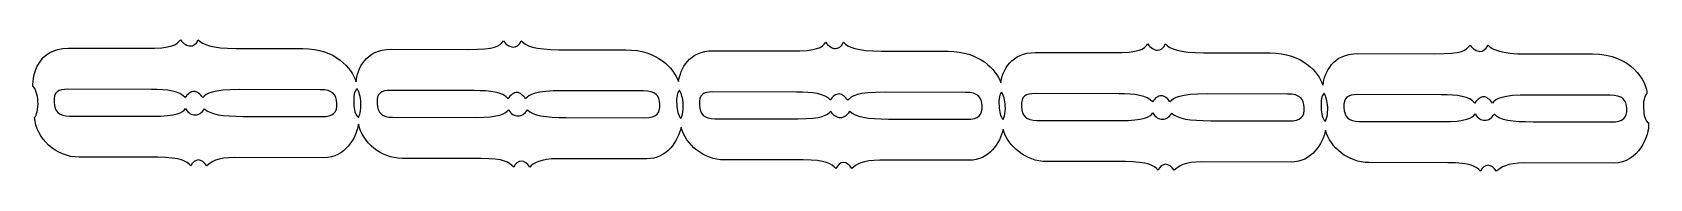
# Model space of a CAD drawing. Header units: centimetres. Extents: x -10 to 8.7, y 11.9 to 13.4.
import ezdxf

# ---------------------------------------------------------------- set-up
doc = ezdxf.new("R2010")
doc.units = ezdxf.units.CM
doc.header["$MEASUREMENT"] = 0
doc.layers.add('Layer 1', color=7, linetype='Continuous')

msp = doc.modelspace()

# ---------------------------------------------------------------- linework, layer by layer
at = {"layer": 'Layer 1', "color": 36}
for points, knots in [([(-8.30027, 13.39076), (-8.35073, 13.33029), (-8.38284, 13.29073), (-8.71009, 13.29142), (-8.71009, 13.29142), (-8.71009, 13.29142), (-9.59856, 13.29263), (-9.59856, 13.29263), (-9.59856, 13.29263), (-9.94535, 13.29337), (-10.01194, 12.98079), (-10.0051, 12.85411), (-10.0051, 12.85411), (-9.97461, 12.83202), (-9.95164, 12.75986), (-9.94718, 12.67725), (-9.94718, 12.67725), (-9.9451, 12.6387), (-9.94794, 12.59519), (-9.95592, 12.56217), (-9.95592, 12.56217), (-9.9642, 12.53465), (-9.97137, 12.50653), (-9.98543, 12.49554), (-9.98543, 12.49554), (-9.97265, 12.25872), (-9.74043, 12.03821), (-9.4718, 12.03764), (-9.4718, 12.03764), (-9.4718, 12.03764), (-8.56037, 12.03643), (-8.56037, 12.03643), (-8.56037, 12.03643), (-8.29174, 12.03586), (-8.23297, 11.99228), (-8.18115, 11.9371), (-8.18115, 11.9371), (-8.16399, 11.98112), (-8.12792, 12.00622), (-8.09373, 12.00615), (-8.09373, 12.00615), (-8.05954, 12.00607), (-8.02436, 11.98121), (-7.99756, 11.9371), (-7.99756, 11.9371), (-7.95109, 11.98105), (-7.87652, 12.03443), (-7.67626, 12.03401), (-7.67626, 12.03401), (-7.67626, 12.03401), (-6.64353, 12.03158), (-6.64353, 12.03158), (-6.64353, 12.03158), (-6.40003, 12.03107), (-6.27114, 12.25953), (-6.24465, 12.4168), (-6.24465, 12.4168), (-6.19706, 12.20668), (-5.98424, 12.02483), (-5.74085, 12.02432), (-5.74085, 12.02432), (-5.74085, 12.02432), (-4.82942, 12.0231), (-4.82942, 12.0231), (-4.82942, 12.0231), (-4.56079, 12.02254), (-4.50311, 11.97895), (-4.4513, 11.92377), (-4.4513, 11.92377), (-4.43414, 11.96779), (-4.39806, 11.99289), (-4.36387, 11.99282), (-4.36387, 11.99282), (-4.32968, 11.99275), (-4.29341, 11.96788), (-4.26661, 11.92377), (-4.26661, 11.92377), (-4.22015, 11.96773), (-4.14557, 12.02111), (-3.94532, 12.02068), (-3.94532, 12.02068), (-3.94532, 12.02068), (-2.91258, 12.01947), (-2.91258, 12.01947), (-2.91258, 12.01947), (-2.68021, 12.01898), (-2.55232, 12.2272), (-2.51807, 12.38289), (-2.51807, 12.38289), (-2.46322, 12.17997), (-2.25447, 12.00786), (-2.01755, 12.00736), (-2.01755, 12.00736), (-2.01755, 12.00736), (-1.10612, 12.00615), (-1.10612, 12.00615), (-1.10612, 12.00615), (-0.83749, 12.00558), (-0.77982, 11.96199), (-0.728, 11.90681), (-0.728, 11.90681), (-0.71084, 11.95083), (-0.67476, 11.97593), (-0.64058, 11.97586), (-0.64058, 11.97586), (-0.60639, 11.97579), (-0.57011, 11.95092), (-0.54331, 11.90681), (-0.54331, 11.90681), (-0.49685, 11.95077), (-0.42227, 12.00415), (-0.22202, 12.00372), (-0.22202, 12.00372), (-0.22202, 12.00372), (0.81071, 12.00251), (0.81071, 12.00251), (0.81071, 12.00251), (1.03951, 12.00203), (1.16756, 12.20384), (1.20413, 12.35866), (1.20413, 12.35866), (1.26095, 12.15785), (1.46851, 11.98847), (1.70356, 11.98797), (1.70356, 11.98797), (1.70356, 11.98797), (2.61499, 11.98676), (2.61499, 11.98676), (2.61499, 11.98676), (2.88362, 11.98619), (2.94129, 11.94261), (2.99311, 11.88743), (2.99311, 11.88743), (3.01027, 11.93145), (3.04635, 11.95655), (3.08054, 11.95648), (3.08054, 11.95648), (3.11473, 11.95641), (3.151, 11.93154), (3.1778, 11.88743), (3.1778, 11.88743), (3.22426, 11.93139), (3.29884, 11.98476), (3.49909, 11.98434), (3.49909, 11.98434), (3.49909, 11.98434), (4.53182, 11.98192), (4.53182, 11.98192), (4.53182, 11.98192), (4.76596, 11.98142), (4.89435, 12.19292), (4.92743, 12.34897), (4.92743, 12.34897), (4.98318, 12.14701), (5.19188, 11.97636), (5.42795, 11.97586), (5.42795, 11.97586), (5.42795, 11.97586), (6.33938, 11.97465), (6.33938, 11.97465), (6.33938, 11.97465), (6.60801, 11.97408), (6.66678, 11.9305), (6.71859, 11.87532), (6.71859, 11.87532), (6.73575, 11.91934), (6.77183, 11.94444), (6.80602, 11.94436), (6.80602, 11.94436), (6.84021, 11.94429), (6.87539, 11.91943), (6.90219, 11.87532), (6.90219, 11.87532), (6.94865, 11.91927), (7.02323, 11.97265), (7.22348, 11.97223), (7.22348, 11.97223), (7.22348, 11.97223), (8.25622, 11.9698), (8.25622, 11.9698), (8.25622, 11.9698), (8.54439, 11.96919), (8.67208, 12.28935), (8.65947, 12.43255), (8.65947, 12.43255), (8.61403, 12.46018), (8.60571, 12.52141), (8.60155, 12.59851), (8.60155, 12.59851), (8.59947, 12.63706), (8.59903, 12.66724), (8.60702, 12.70027), (8.60702, 12.70027), (8.61041, 12.72779), (8.62225, 12.75163), (8.64089, 12.76811), (8.64089, 12.76811), (8.63805, 12.91129), (8.46186, 13.22506), (8.01251, 13.22601), (8.01251, 13.22601), (8.01251, 13.22601), (7.24097, 13.22722), (7.24097, 13.22722), (7.24097, 13.22722), (6.96257, 13.22781), (6.85186, 13.27381), (6.80493, 13.32898), (6.80493, 13.32898), (6.77859, 13.27396), (6.74513, 13.25622), (6.71094, 13.25629), (6.71094, 13.25629), (6.67675, 13.25637), (6.62627, 13.28486), (6.59947, 13.32898), (6.59947, 13.32898), (6.54902, 13.26851), (6.5169, 13.22895), (6.18966, 13.22964), (6.18966, 13.22964), (6.18966, 13.22964), (5.30118, 13.23085), (5.30118, 13.23085), (5.30118, 13.23085), (5.01103, 13.23147), (4.9169, 13.01318), (4.89793, 12.86744), (4.89793, 12.86744), (4.84358, 13.02271), (4.65987, 13.23734), (4.28812, 13.23812), (4.28812, 13.23812), (4.28812, 13.23812), (3.51658, 13.23933), (3.51658, 13.23933), (3.51658, 13.23933), (3.23818, 13.23992), (3.12747, 13.28592), (3.08054, 13.34109), (3.08054, 13.34109), (3.0542, 13.28608), (3.02074, 13.26955), (2.98655, 13.26962), (2.98655, 13.26962), (2.95236, 13.26969), (2.90188, 13.29698), (2.87508, 13.34109), (2.87508, 13.34109), (2.82463, 13.28062), (2.79142, 13.24106), (2.46418, 13.24176), (2.46418, 13.24176), (2.46418, 13.24176), (1.57679, 13.24297), (1.57679, 13.24297), (1.57679, 13.24297), (1.29732, 13.24356), (1.19948, 13.04049), (1.17572, 12.8953), (1.17572, 12.8953), (1.11774, 13.04981), (0.93211, 13.25673), (0.56701, 13.2575), (0.56701, 13.2575), (0.56701, 13.2575), (-0.20453, 13.25872), (-0.20453, 13.25872), (-0.20453, 13.25872), (-0.48294, 13.2593), (-0.59364, 13.3053), (-0.64058, 13.36047), (-0.64058, 13.36047), (-0.66691, 13.30546), (-0.70037, 13.28893), (-0.73456, 13.289), (-0.73456, 13.289), (-0.76875, 13.28907), (-0.81923, 13.31636), (-0.84603, 13.36047), (-0.84603, 13.36047), (-0.89649, 13.3), (-0.92969, 13.26045), (-1.25694, 13.26114), (-1.25694, 13.26114), (-1.25694, 13.26114), (-2.14432, 13.26356), (-2.14432, 13.26356), (-2.14432, 13.26356), (-2.42925, 13.26416), (-2.52516, 13.05303), (-2.54648, 12.90741), (-2.54648, 12.90741), (-2.60226, 13.06242), (-2.78713, 13.27368), (-3.15629, 13.27446), (-3.15629, 13.27446), (-3.15629, 13.27446), (-3.92783, 13.27568), (-3.92783, 13.27568), (-3.92783, 13.27568), (-4.20623, 13.27626), (-4.31694, 13.32226), (-4.36387, 13.37743), (-4.36387, 13.37743), (-4.39021, 13.32242), (-4.42367, 13.30589), (-4.45786, 13.30596), (-4.45786, 13.30596), (-4.49205, 13.30603), (-4.54253, 13.33332), (-4.56933, 13.37743), (-4.56933, 13.37743), (-4.61978, 13.31696), (-4.65299, 13.2774), (-4.98023, 13.2781), (-4.98023, 13.2781), (-4.98023, 13.2781), (-5.86762, 13.28052), (-5.86762, 13.28052), (-5.86762, 13.28052), (-6.16541, 13.28115), (-6.25647, 13.05041), (-6.27197, 12.90499), (-6.27197, 12.90499), (-6.32101, 13.06091), (-6.506, 13.28698), (-6.88723, 13.28779), (-6.88723, 13.28779), (-6.88723, 13.28779), (-7.65878, 13.289), (-7.65878, 13.289), (-7.65878, 13.289), (-7.93718, 13.28959), (-8.04789, 13.33559), (-8.09482, 13.39076), (-8.09482, 13.39076), (-8.12115, 13.33574), (-8.15352, 13.318), (-8.18771, 13.31807), (-8.18771, 13.31807), (-8.2219, 13.31815), (-8.27347, 13.34664), (-8.30027, 13.39076)], [0, 0, 0, 0, 0.01149425, 0.01149425, 0.01149425, 0.01149425, 0.02298851, 0.02298851, 0.02298851, 0.02298851, 0.03448276, 0.03448276, 0.03448276, 0.03448276, 0.04597701, 0.04597701, 0.04597701, 0.04597701, 0.05747126, 0.05747126, 0.05747126, 0.05747126, 0.06896552, 0.06896552, 0.06896552, 0.06896552, 0.08045977, 0.08045977, 0.08045977, 0.08045977, 0.09195402, 0.09195402, 0.09195402, 0.09195402, 0.10344828, 0.10344828, 0.10344828, 0.10344828, 0.11494253, 0.11494253, 0.11494253, 0.11494253, 0.12643678, 0.12643678, 0.12643678, 0.12643678, 0.13793103, 0.13793103, 0.13793103, 0.13793103, 0.14942529, 0.14942529, 0.14942529, 0.14942529, 0.16091954, 0.16091954, 0.16091954, 0.16091954, 0.17241379, 0.17241379, 0.17241379, 0.17241379, 0.18390805, 0.18390805, 0.18390805, 0.18390805, 0.1954023, 0.1954023, 0.1954023, 0.1954023, 0.20689655, 0.20689655, 0.20689655, 0.20689655, 0.2183908, 0.2183908, 0.2183908, 0.2183908, 0.22988506, 0.22988506, 0.22988506, 0.22988506, 0.24137931, 0.24137931, 0.24137931, 0.24137931, 0.25287356, 0.25287356, 0.25287356, 0.25287356, 0.26436782, 0.26436782, 0.26436782, 0.26436782, 0.27586207, 0.27586207, 0.27586207, 0.27586207, 0.28735632, 0.28735632, 0.28735632, 0.28735632, 0.29885057, 0.29885057, 0.29885057, 0.29885057, 0.31034483, 0.31034483, 0.31034483, 0.31034483, 0.32183908, 0.32183908, 0.32183908, 0.32183908, 0.33333333, 0.33333333, 0.33333333, 0.33333333, 0.34482759, 0.34482759, 0.34482759, 0.34482759, 0.35632184, 0.35632184, 0.35632184, 0.35632184, 0.36781609, 0.36781609, 0.36781609, 0.36781609, 0.37931034, 0.37931034, 0.37931034, 0.37931034, 0.3908046, 0.3908046, 0.3908046, 0.3908046, 0.40229885, 0.40229885, 0.40229885, 0.40229885, 0.4137931, 0.4137931, 0.4137931, 0.4137931, 0.42528736, 0.42528736, 0.42528736, 0.42528736, 0.43678161, 0.43678161, 0.43678161, 0.43678161, 0.44827586, 0.44827586, 0.44827586, 0.44827586, 0.45977011, 0.45977011, 0.45977011, 0.45977011, 0.47126437, 0.47126437, 0.47126437, 0.47126437, 0.48275862, 0.48275862, 0.48275862, 0.48275862, 0.49425287, 0.49425287, 0.49425287, 0.49425287, 0.50574713, 0.50574713, 0.50574713, 0.50574713, 0.51724138, 0.51724138, 0.51724138, 0.51724138, 0.52873563, 0.52873563, 0.52873563, 0.52873563, 0.54022989, 0.54022989, 0.54022989, 0.54022989, 0.55172414, 0.55172414, 0.55172414, 0.55172414, 0.56321839, 0.56321839, 0.56321839, 0.56321839, 0.57471264, 0.57471264, 0.57471264, 0.57471264, 0.5862069, 0.5862069, 0.5862069, 0.5862069, 0.59770115, 0.59770115, 0.59770115, 0.59770115, 0.6091954, 0.6091954, 0.6091954, 0.6091954, 0.62068966, 0.62068966, 0.62068966, 0.62068966, 0.63218391, 0.63218391, 0.63218391, 0.63218391, 0.64367816, 0.64367816, 0.64367816, 0.64367816, 0.65517241, 0.65517241, 0.65517241, 0.65517241, 0.66666667, 0.66666667, 0.66666667, 0.66666667, 0.67816092, 0.67816092, 0.67816092, 0.67816092, 0.68965517, 0.68965517, 0.68965517, 0.68965517, 0.70114943, 0.70114943, 0.70114943, 0.70114943, 0.71264368, 0.71264368, 0.71264368, 0.71264368, 0.72413793, 0.72413793, 0.72413793, 0.72413793, 0.73563218, 0.73563218, 0.73563218, 0.73563218, 0.74712644, 0.74712644, 0.74712644, 0.74712644, 0.75862069, 0.75862069, 0.75862069, 0.75862069, 0.77011494, 0.77011494, 0.77011494, 0.77011494, 0.7816092, 0.7816092, 0.7816092, 0.7816092, 0.79310345, 0.79310345, 0.79310345, 0.79310345, 0.8045977, 0.8045977, 0.8045977, 0.8045977, 0.81609195, 0.81609195, 0.81609195, 0.81609195, 0.82758621, 0.82758621, 0.82758621, 0.82758621, 0.83908046, 0.83908046, 0.83908046, 0.83908046, 0.85057471, 0.85057471, 0.85057471, 0.85057471, 0.86206897, 0.86206897, 0.86206897, 0.86206897, 0.87356322, 0.87356322, 0.87356322, 0.87356322, 0.88505747, 0.88505747, 0.88505747, 0.88505747, 0.89655172, 0.89655172, 0.89655172, 0.89655172, 0.90804598, 0.90804598, 0.90804598, 0.90804598, 0.91954023, 0.91954023, 0.91954023, 0.91954023, 0.93103448, 0.93103448, 0.93103448, 0.93103448, 0.94252874, 0.94252874, 0.94252874, 0.94252874, 0.95402299, 0.95402299, 0.95402299, 0.95402299, 0.96551724, 0.96551724, 0.96551724, 0.96551724, 0.97701149, 0.97701149, 0.97701149, 0.97701149, 1, 1, 1, 1]), ([(-9.60294, 12.8202), (-9.60294, 12.8202), (-8.63577, 12.81777), (-8.63577, 12.81777), (-8.63577, 12.81777), (-8.45017, 12.81738), (-8.3084, 12.80051), (-8.24563, 12.72328), (-8.24563, 12.72328), (-8.22359, 12.76729), (-8.17928, 12.79483), (-8.14509, 12.79476), (-8.14509, 12.79476), (-8.1109, 12.79468), (-8.06996, 12.76189), (-8.04346, 12.72328), (-8.04346, 12.72328), (-8.00217, 12.77276), (-7.93633, 12.81603), (-7.61397, 12.81535), (-7.61397, 12.81535), (-7.61397, 12.81535), (-6.68615, 12.81414), (-6.68615, 12.81414), (-6.68615, 12.81414), (-6.53963, 12.81383), (-6.49807, 12.75943), (-6.49272, 12.66029), (-6.49272, 12.66029), (-6.48707, 12.55565), (-6.53191, 12.50495), (-6.66867, 12.50524), (-6.66867, 12.50524), (-6.66867, 12.50524), (-7.57463, 12.50766), (-7.57463, 12.50766), (-7.57463, 12.50766), (-7.81396, 12.50816), (-7.96431, 12.52988), (-8.0216, 12.59609), (-8.0216, 12.59609), (-8.05311, 12.54659), (-8.09181, 12.52453), (-8.13088, 12.52462), (-8.13088, 12.52462), (-8.16996, 12.5247), (-8.21526, 12.54768), (-8.24235, 12.5973), (-8.24235, 12.5973), (-8.27905, 12.55332), (-8.34047, 12.50827), (-8.62375, 12.50887), (-8.62375, 12.50887), (-8.62375, 12.50887), (-9.58217, 12.51129), (-9.58217, 12.51129), (-9.58217, 12.51129), (-9.70428, 12.51155), (-9.75406, 12.55675), (-9.7603, 12.67241), (-9.7603, 12.67241), (-9.76655, 12.78807), (-9.71527, 12.82043), (-9.60294, 12.8202)], [0, 0, 0, 0, 0.05882353, 0.05882353, 0.05882353, 0.05882353, 0.11764706, 0.11764706, 0.11764706, 0.11764706, 0.17647059, 0.17647059, 0.17647059, 0.17647059, 0.23529412, 0.23529412, 0.23529412, 0.23529412, 0.29411765, 0.29411765, 0.29411765, 0.29411765, 0.35294118, 0.35294118, 0.35294118, 0.35294118, 0.41176471, 0.41176471, 0.41176471, 0.41176471, 0.47058824, 0.47058824, 0.47058824, 0.47058824, 0.52941176, 0.52941176, 0.52941176, 0.52941176, 0.58823529, 0.58823529, 0.58823529, 0.58823529, 0.64705882, 0.64705882, 0.64705882, 0.64705882, 0.70588235, 0.70588235, 0.70588235, 0.70588235, 0.76470588, 0.76470588, 0.76470588, 0.76470588, 0.82352941, 0.82352941, 0.82352941, 0.82352941, 0.88235294, 0.88235294, 0.88235294, 0.88235294, 1, 1, 1, 1]), ([(-6.26104, 12.82746), (-6.23709, 12.79671), (-6.22003, 12.73429), (-6.21623, 12.66393), (-6.21623, 12.66393), (-6.21415, 12.62537), (-6.21699, 12.58187), (-6.22498, 12.54885), (-6.22498, 12.54885), (-6.23071, 12.52978), (-6.23599, 12.51057), (-6.24355, 12.49676), (-6.24355, 12.49676), (-6.28592, 12.52532), (-6.29414, 12.58521), (-6.2982, 12.66029), (-6.2982, 12.66029), (-6.30028, 12.69885), (-6.30072, 12.72902), (-6.29273, 12.76205), (-6.29273, 12.76205), (-6.28948, 12.78838), (-6.27836, 12.81117), (-6.26104, 12.82746)], [0, 0, 0, 0, 0.14285714, 0.14285714, 0.14285714, 0.14285714, 0.28571429, 0.28571429, 0.28571429, 0.28571429, 0.42857143, 0.42857143, 0.42857143, 0.42857143, 0.57142857, 0.57142857, 0.57142857, 0.57142857, 0.71428571, 0.71428571, 0.71428571, 0.71428571, 1, 1, 1, 1]), ([(-5.87199, 12.80687), (-5.87199, 12.80687), (-4.90592, 12.80445), (-4.90592, 12.80445), (-4.90592, 12.80445), (-4.72032, 12.80405), (-4.57746, 12.7884), (-4.51468, 12.71117), (-4.51468, 12.71117), (-4.49264, 12.75518), (-4.44833, 12.78271), (-4.41414, 12.78264), (-4.41414, 12.78264), (-4.37995, 12.78257), (-4.3401, 12.74856), (-4.3136, 12.70996), (-4.3136, 12.70996), (-4.27232, 12.75944), (-4.20648, 12.80271), (-3.88412, 12.80202), (-3.88412, 12.80202), (-3.88412, 12.80202), (-2.95521, 12.80081), (-2.95521, 12.80081), (-2.95521, 12.80081), (-2.80868, 12.8005), (-2.76822, 12.7461), (-2.76287, 12.64697), (-2.76287, 12.64697), (-2.75722, 12.54232), (-2.80205, 12.49162), (-2.93881, 12.49191), (-2.93881, 12.49191), (-2.93881, 12.49191), (-3.84368, 12.49433), (-3.84368, 12.49433), (-3.84368, 12.49433), (-4.08301, 12.49484), (-4.23445, 12.51777), (-4.29175, 12.58398), (-4.29175, 12.58398), (-4.32326, 12.53448), (-4.36086, 12.51242), (-4.39994, 12.5125), (-4.39994, 12.5125), (-4.43901, 12.51259), (-4.4854, 12.53436), (-4.5125, 12.58398), (-4.5125, 12.58398), (-4.5492, 12.54), (-4.60952, 12.49616), (-4.89281, 12.49676), (-4.89281, 12.49676), (-4.89281, 12.49676), (-5.85122, 12.49797), (-5.85122, 12.49797), (-5.85122, 12.49797), (-5.97333, 12.49823), (-6.02312, 12.54342), (-6.02936, 12.65908), (-6.02936, 12.65908), (-6.0356, 12.77474), (-5.98433, 12.80711), (-5.87199, 12.80687)], [0, 0, 0, 0, 0.05882353, 0.05882353, 0.05882353, 0.05882353, 0.11764706, 0.11764706, 0.11764706, 0.11764706, 0.17647059, 0.17647059, 0.17647059, 0.17647059, 0.23529412, 0.23529412, 0.23529412, 0.23529412, 0.29411765, 0.29411765, 0.29411765, 0.29411765, 0.35294118, 0.35294118, 0.35294118, 0.35294118, 0.41176471, 0.41176471, 0.41176471, 0.41176471, 0.47058824, 0.47058824, 0.47058824, 0.47058824, 0.52941176, 0.52941176, 0.52941176, 0.52941176, 0.58823529, 0.58823529, 0.58823529, 0.58823529, 0.64705882, 0.64705882, 0.64705882, 0.64705882, 0.70588235, 0.70588235, 0.70588235, 0.70588235, 0.76470588, 0.76470588, 0.76470588, 0.76470588, 0.82352941, 0.82352941, 0.82352941, 0.82352941, 0.88235294, 0.88235294, 0.88235294, 0.88235294, 1, 1, 1, 1]), ([(-2.53665, 12.80808), (-2.51368, 12.7765), (-2.49663, 12.71545), (-2.49293, 12.64697), (-2.49293, 12.64697), (-2.49085, 12.60841), (-2.49369, 12.56491), (-2.50168, 12.53189), (-2.50168, 12.53189), (-2.50641, 12.51616), (-2.51126, 12.50115), (-2.51698, 12.48828), (-2.51698, 12.48828), (-2.55535, 12.51792), (-2.56335, 12.57468), (-2.56725, 12.64697), (-2.56725, 12.64697), (-2.56933, 12.68552), (-2.57086, 12.71691), (-2.56288, 12.74993), (-2.56288, 12.74993), (-2.56003, 12.77297), (-2.5506, 12.79264), (-2.53665, 12.80808)], [0, 0, 0, 0, 0.14285714, 0.14285714, 0.14285714, 0.14285714, 0.28571429, 0.28571429, 0.28571429, 0.28571429, 0.42857143, 0.42857143, 0.42857143, 0.42857143, 0.57142857, 0.57142857, 0.57142857, 0.57142857, 0.71428571, 0.71428571, 0.71428571, 0.71428571, 1, 1, 1, 1]), ([(-2.14869, 12.78991), (-2.14869, 12.78991), (-1.18262, 12.78749), (-1.18262, 12.78749), (-1.18262, 12.78749), (-0.99702, 12.7871), (-0.85416, 12.77144), (-0.79139, 12.69421), (-0.79139, 12.69421), (-0.76934, 12.73822), (-0.72504, 12.76575), (-0.69085, 12.76568), (-0.69085, 12.76568), (-0.65666, 12.76561), (-0.61681, 12.7316), (-0.5903, 12.693), (-0.5903, 12.693), (-0.54902, 12.74248), (-0.48318, 12.78575), (-0.16082, 12.78506), (-0.16082, 12.78506), (-0.16082, 12.78506), (0.76809, 12.78385), (0.76809, 12.78385), (0.76809, 12.78385), (0.91462, 12.78354), (0.95508, 12.72914), (0.96043, 12.63001), (0.96043, 12.63001), (0.96608, 12.52536), (0.92124, 12.47466), (0.78448, 12.47495), (0.78448, 12.47495), (0.78448, 12.47495), (-0.12038, 12.47737), (-0.12038, 12.47737), (-0.12038, 12.47737), (-0.35971, 12.47788), (-0.51115, 12.50081), (-0.56845, 12.56702), (-0.56845, 12.56702), (-0.59996, 12.51752), (-0.63757, 12.49546), (-0.67664, 12.49554), (-0.67664, 12.49554), (-0.71571, 12.49563), (-0.7621, 12.5174), (-0.7892, 12.56702), (-0.7892, 12.56702), (-0.8259, 12.52304), (-0.88622, 12.4792), (-1.16951, 12.4798), (-1.16951, 12.4798), (-1.16951, 12.4798), (-2.12793, 12.48101), (-2.12793, 12.48101), (-2.12793, 12.48101), (-2.25003, 12.48127), (-2.29982, 12.52646), (-2.30606, 12.64212), (-2.30606, 12.64212), (-2.3123, 12.75778), (-2.26103, 12.79015), (-2.14869, 12.78991)], [0, 0, 0, 0, 0.05882353, 0.05882353, 0.05882353, 0.05882353, 0.11764706, 0.11764706, 0.11764706, 0.11764706, 0.17647059, 0.17647059, 0.17647059, 0.17647059, 0.23529412, 0.23529412, 0.23529412, 0.23529412, 0.29411765, 0.29411765, 0.29411765, 0.29411765, 0.35294118, 0.35294118, 0.35294118, 0.35294118, 0.41176471, 0.41176471, 0.41176471, 0.41176471, 0.47058824, 0.47058824, 0.47058824, 0.47058824, 0.52941176, 0.52941176, 0.52941176, 0.52941176, 0.58823529, 0.58823529, 0.58823529, 0.58823529, 0.64705882, 0.64705882, 0.64705882, 0.64705882, 0.70588235, 0.70588235, 0.70588235, 0.70588235, 0.76470588, 0.76470588, 0.76470588, 0.76470588, 0.82352941, 0.82352941, 0.82352941, 0.82352941, 0.88235294, 0.88235294, 0.88235294, 0.88235294, 1, 1, 1, 1]), ([(1.18446, 12.78749), (1.20733, 12.75583), (1.22449, 12.69588), (1.22818, 12.62759), (1.22818, 12.62759), (1.23026, 12.58903), (1.22742, 12.54553), (1.21943, 12.5125), (1.21943, 12.5125), (1.21512, 12.49816), (1.21028, 12.48475), (1.20523, 12.47253), (1.20523, 12.47253), (1.16792, 12.50244), (1.15991, 12.5585), (1.15605, 12.63001), (1.15605, 12.63001), (1.15397, 12.66856), (1.15244, 12.69995), (1.16042, 12.73298), (1.16042, 12.73298), (1.16305, 12.75425), (1.17222, 12.77265), (1.18446, 12.78749)], [0, 0, 0, 0, 0.14285714, 0.14285714, 0.14285714, 0.14285714, 0.28571429, 0.28571429, 0.28571429, 0.28571429, 0.42857143, 0.42857143, 0.42857143, 0.42857143, 0.57142857, 0.57142857, 0.57142857, 0.57142857, 0.71428571, 0.71428571, 0.71428571, 0.71428571, 1, 1, 1, 1]), ([(1.57242, 12.77053), (1.57242, 12.77053), (2.53849, 12.76811), (2.53849, 12.76811), (2.53849, 12.76811), (2.72409, 12.76771), (2.86695, 12.75085), (2.92972, 12.67362), (2.92972, 12.67362), (2.95177, 12.71763), (2.99608, 12.74516), (3.03027, 12.74509), (3.03027, 12.74509), (3.06446, 12.74502), (3.1043, 12.71222), (3.13081, 12.67362), (3.13081, 12.67362), (3.17209, 12.72309), (3.23793, 12.76636), (3.56029, 12.76568), (3.56029, 12.76568), (3.56029, 12.76568), (4.4892, 12.76447), (4.4892, 12.76447), (4.4892, 12.76447), (4.63573, 12.76416), (4.67619, 12.70976), (4.68154, 12.61063), (4.68154, 12.61063), (4.68719, 12.50598), (4.64236, 12.45528), (4.5056, 12.45557), (4.5056, 12.45557), (4.5056, 12.45557), (3.60073, 12.45799), (3.60073, 12.45799), (3.60073, 12.45799), (3.3614, 12.4585), (3.20996, 12.48022), (3.15266, 12.54642), (3.15266, 12.54642), (3.12115, 12.49693), (3.08355, 12.47487), (3.04447, 12.47495), (3.04447, 12.47495), (3.0054, 12.47503), (2.9601, 12.49801), (2.933, 12.54763), (2.933, 12.54763), (2.89631, 12.50366), (2.83489, 12.4586), (2.5516, 12.4592), (2.5516, 12.4592), (2.5516, 12.4592), (1.59318, 12.46163), (1.59318, 12.46163), (1.59318, 12.46163), (1.47108, 12.46188), (1.42129, 12.50708), (1.41505, 12.62274), (1.41505, 12.62274), (1.40881, 12.7384), (1.46008, 12.77077), (1.57242, 12.77053)], [0, 0, 0, 0, 0.05882353, 0.05882353, 0.05882353, 0.05882353, 0.11764706, 0.11764706, 0.11764706, 0.11764706, 0.17647059, 0.17647059, 0.17647059, 0.17647059, 0.23529412, 0.23529412, 0.23529412, 0.23529412, 0.29411765, 0.29411765, 0.29411765, 0.29411765, 0.35294118, 0.35294118, 0.35294118, 0.35294118, 0.41176471, 0.41176471, 0.41176471, 0.41176471, 0.47058824, 0.47058824, 0.47058824, 0.47058824, 0.52941176, 0.52941176, 0.52941176, 0.52941176, 0.58823529, 0.58823529, 0.58823529, 0.58823529, 0.64705882, 0.64705882, 0.64705882, 0.64705882, 0.70588235, 0.70588235, 0.70588235, 0.70588235, 0.76470588, 0.76470588, 0.76470588, 0.76470588, 0.82352941, 0.82352941, 0.82352941, 0.82352941, 0.88235294, 0.88235294, 0.88235294, 0.88235294, 1, 1, 1, 1]), ([(4.91104, 12.77416), (4.9332, 12.74198), (4.94896, 12.68239), (4.95257, 12.61547), (4.95257, 12.61547), (4.95465, 12.57692), (4.95181, 12.53341), (4.94382, 12.50039), (4.94382, 12.50039), (4.93855, 12.48288), (4.93301, 12.46543), (4.92634, 12.45193), (4.92634, 12.45193), (4.88904, 12.482), (4.88102, 12.53912), (4.87716, 12.61063), (4.87716, 12.61063), (4.87508, 12.64918), (4.87464, 12.67936), (4.88263, 12.71238), (4.88263, 12.71238), (4.88565, 12.73692), (4.89575, 12.75809), (4.91104, 12.77416)], [0, 0, 0, 0, 0.14285714, 0.14285714, 0.14285714, 0.14285714, 0.28571429, 0.28571429, 0.28571429, 0.28571429, 0.42857143, 0.42857143, 0.42857143, 0.42857143, 0.57142857, 0.57142857, 0.57142857, 0.57142857, 0.71428571, 0.71428571, 0.71428571, 0.71428571, 1, 1, 1, 1]), ([(5.29681, 12.75841), (5.29681, 12.75841), (6.26397, 12.75599), (6.26397, 12.75599), (6.26397, 12.75599), (6.44957, 12.7556), (6.59134, 12.73873), (6.65412, 12.6615), (6.65412, 12.6615), (6.67616, 12.70551), (6.72047, 12.73305), (6.75466, 12.73298), (6.75466, 12.73298), (6.78885, 12.7329), (6.82979, 12.70011), (6.85629, 12.6615), (6.85629, 12.6615), (6.89757, 12.71098), (6.96341, 12.75425), (7.28578, 12.75357), (7.28578, 12.75357), (7.28578, 12.75357), (8.21359, 12.75236), (8.21359, 12.75236), (8.21359, 12.75236), (8.36012, 12.75205), (8.40168, 12.69765), (8.40703, 12.59851), (8.40703, 12.59851), (8.41267, 12.49387), (8.36784, 12.44317), (8.23108, 12.44345), (8.23108, 12.44345), (8.23108, 12.44345), (7.32512, 12.44588), (7.32512, 12.44588), (7.32512, 12.44588), (7.08579, 12.44638), (6.93544, 12.4681), (6.87815, 12.53431), (6.87815, 12.53431), (6.84663, 12.48481), (6.80794, 12.46275), (6.76886, 12.46284), (6.76886, 12.46284), (6.72979, 12.46292), (6.68449, 12.4859), (6.65739, 12.53552), (6.65739, 12.53552), (6.6207, 12.49154), (6.55928, 12.44649), (6.27599, 12.44709), (6.27599, 12.44709), (6.27599, 12.44709), (5.31757, 12.44951), (5.31757, 12.44951), (5.31757, 12.44951), (5.19547, 12.44977), (5.14568, 12.49497), (5.13944, 12.61063), (5.13944, 12.61063), (5.1332, 12.72629), (5.18447, 12.75865), (5.29681, 12.75841)], [0, 0, 0, 0, 0.05882353, 0.05882353, 0.05882353, 0.05882353, 0.11764706, 0.11764706, 0.11764706, 0.11764706, 0.17647059, 0.17647059, 0.17647059, 0.17647059, 0.23529412, 0.23529412, 0.23529412, 0.23529412, 0.29411765, 0.29411765, 0.29411765, 0.29411765, 0.35294118, 0.35294118, 0.35294118, 0.35294118, 0.41176471, 0.41176471, 0.41176471, 0.41176471, 0.47058824, 0.47058824, 0.47058824, 0.47058824, 0.52941176, 0.52941176, 0.52941176, 0.52941176, 0.58823529, 0.58823529, 0.58823529, 0.58823529, 0.64705882, 0.64705882, 0.64705882, 0.64705882, 0.70588235, 0.70588235, 0.70588235, 0.70588235, 0.76470588, 0.76470588, 0.76470588, 0.76470588, 0.82352941, 0.82352941, 0.82352941, 0.82352941, 0.88235294, 0.88235294, 0.88235294, 0.88235294, 1, 1, 1, 1])]:
    msp.add_open_spline(points, degree=3, knots=knots, dxfattribs=at)

doc.saveas('drawing.dxf')
